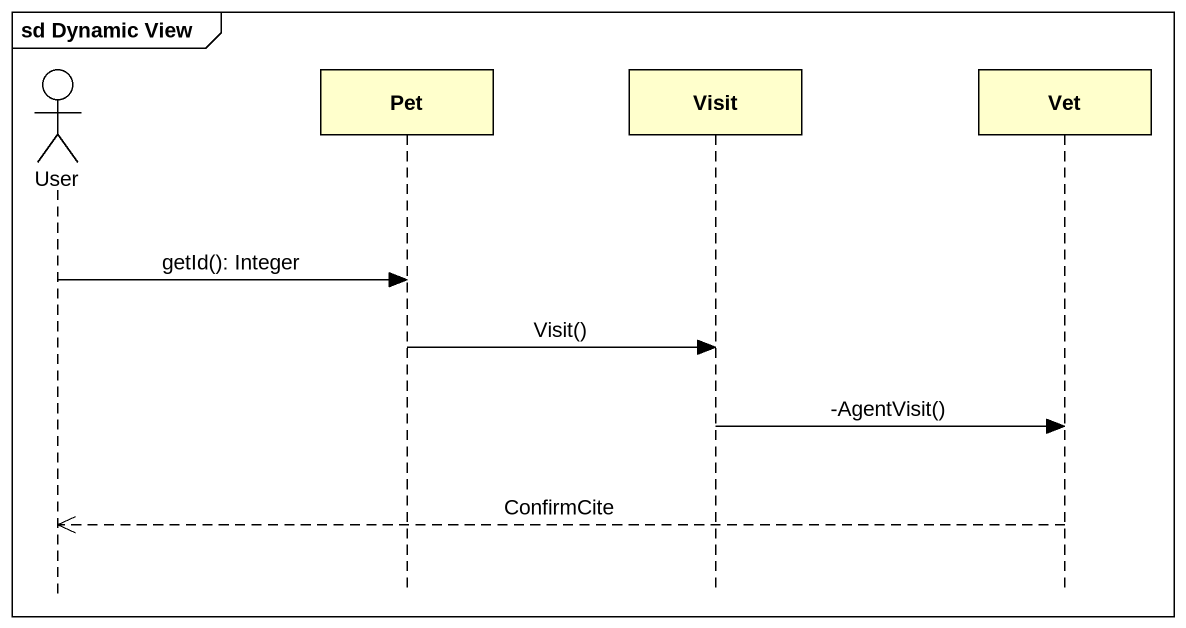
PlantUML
@startuml
mainframe sd Dynamic View
hide footbox
actor User
participant Pet
participant Visit
participant Vet

User -> Pet : getId(): Integer
Pet -> Visit : Visit()
Visit -> Vet : -AgentVisit()
Vet -->> User : ConfirmCite
@enduml
